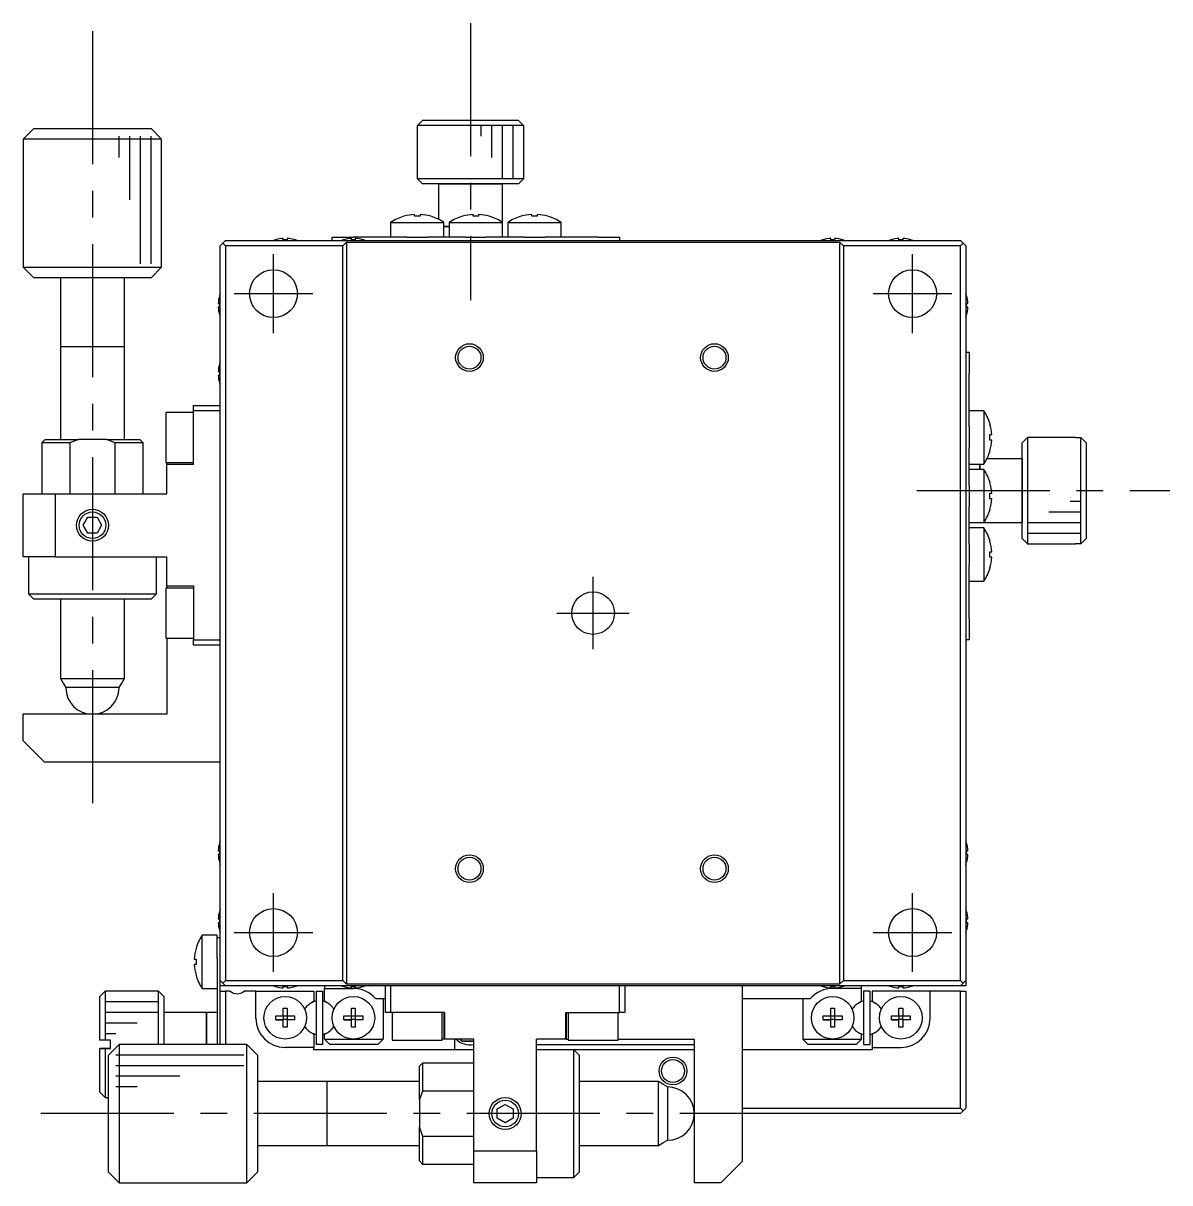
# Model space of a CAD drawing. Extents: x -340 to 384, y 57 to 645.
# Drawn here: x 276.5 to 384.2, y 322.6 to 431.5 of the extents above; entities that cross this region are included whole.
import ezdxf

# ---------------------------------------------------------------- set-up
doc = ezdxf.new("R2010")
doc.units = 0
doc.header["$LTSCALE"] = 10
doc.linetypes.add('CENTER', pattern=[2, 1.25, -0.25, 0.25, -0.25])
doc.layers.get('0').update_dxf_attribs({"linetype": 'CONTINUOUS'})
doc.layers.add('CENTER', color=1, linetype='CENTER')

msp = doc.modelspace()

# ---------------------------------------------------------------- linework, layer by layer
at = {"color": 7, "linetype": 'CONTINUOUS'}
for p, q in [((277.520526, 421.587346), (276.520526, 420.587346)), ((277.520526, 421.587346), (288.520526, 421.587346)), ((289.520526, 420.587346), (288.520526, 421.587346)), ((313.536552, 421.887346), (314.038339, 422.387346)), ((313.536552, 421.387346), (313.536552, 421.887346)), ((323.5045, 421.887346), (313.536552, 421.887346)), ((314.038339, 422.387346), (323.002713, 422.387346)), ((323.002713, 422.387346), (323.5045, 421.887346)), ((323.5045, 421.887346), (323.5045, 421.387346)), ((289.520526, 420.587346), (276.520526, 420.587346)), ((276.520526, 420.587346), (276.520526, 408.587346)), ((289.520526, 408.587346), (289.520526, 420.587346)), ((313.520526, 421.387346), (313.536552, 421.387346)), ((313.520526, 421.387346), (313.520526, 416.887346)), ((323.5045, 421.387346), (323.520526, 421.387346)), ((323.520526, 416.887346), (323.520526, 421.387346)), ((313.520526, 416.887346), (323.520526, 416.887346)), ((313.520526, 416.887346), (314.020526, 416.387346)), ((315.520526, 416.387346), (314.020526, 416.387346)), ((323.020526, 416.387346), (314.020526, 416.387346)), ((321.520526, 416.387346), (315.520526, 416.387346)), ((315.520526, 416.387346), (321.520526, 416.387346)), ((315.520526, 416.387346), (315.520526, 413.068475)), ((323.020526, 416.387346), (321.520526, 416.387346)), ((321.520526, 412.779004), (321.520526, 416.387346)), ((323.020526, 416.387346), (323.520526, 416.887346)), ((311.020526, 412.779004), (313.520526, 412.779004)), ((311.020526, 412.779004), (311.020526, 411.387346)), ((312.261936, 413.349927), (312.258593, 413.356782)), ((313.260526, 413.349927), (313.260526, 413.522299)), ((313.780526, 413.349927), (313.260526, 413.349927)), ((313.520526, 412.779004), (316.020526, 412.779004)), ((313.780526, 413.522299), (313.780526, 413.349927)), ((314.782459, 413.356782), (314.779115, 413.349927)), ((316.020526, 411.387346), (316.020526, 412.779004)), ((316.520526, 412.779004), (319.020526, 412.779004)), ((316.520526, 412.779004), (316.520526, 411.387346)), ((317.761936, 413.349927), (317.758593, 413.356782)), ((318.760526, 413.349927), (318.760526, 413.522299)), ((319.280526, 413.349927), (318.760526, 413.349927)), ((319.020526, 412.779004), (321.520526, 412.779004)), ((319.280526, 413.522299), (319.280526, 413.349927)), ((320.282459, 413.356782), (320.279115, 413.349927)), ((321.520526, 411.387346), (321.520526, 412.779004)), ((322.020526, 412.779004), (324.520526, 412.779004)), ((322.020526, 412.779004), (322.020526, 411.387346)), ((323.261936, 413.349927), (323.258593, 413.356782)), ((324.260526, 413.349927), (324.260526, 413.522299)), ((324.780526, 413.349927), (324.260526, 413.349927)), ((324.520526, 412.779004), (327.020526, 412.779004)), ((324.780526, 413.522299), (324.780526, 413.349927)), ((325.782459, 413.356782), (325.779115, 413.349927)), ((327.020526, 411.387346), (327.020526, 412.779004)), ((316.020526, 412.387346), (316.520526, 412.387346)), ((316.520526, 412.387346), (316.020526, 412.387346)), ((295.270526, 410.837346), (295.020526, 410.587346)), ((295.020526, 341.587346), (295.020526, 410.587346)), ((295.520526, 411.087346), (295.270526, 410.837346)), ((295.270526, 410.837346), (295.520526, 410.587346)), ((295.520526, 411.087346), (364.520526, 411.087346)), ((306.520526, 410.587346), (295.520526, 410.587346)), ((295.520526, 410.587346), (295.520526, 341.587346)), ((300.234164, 411.156868), (300.23191, 411.161491)), ((300.940526, 411.156868), (300.940526, 411.277205)), ((301.300526, 411.156868), (300.940526, 411.156868)), ((301.300526, 411.277205), (301.300526, 411.156868)), ((302.009142, 411.161491), (302.006887, 411.156868)), ((305.520526, 411.087346), (305.520526, 411.387346)), ((305.520526, 411.387346), (307.520526, 411.387346)), ((306.520526, 410.587346), (306.870526, 410.937346)), ((306.520526, 341.587346), (306.520526, 410.587346)), ((306.634164, 411.156868), (306.63191, 411.161491)), ((306.870526, 410.937346), (353.170526, 410.937346)), ((306.870526, 410.937346), (306.870526, 341.237346)), ((307.340526, 411.156868), (307.340526, 411.277205)), ((307.700526, 411.156868), (307.340526, 411.156868)), ((312.445526, 411.387346), (307.520526, 411.387346)), ((307.700526, 411.277205), (307.700526, 411.156868)), ((308.409142, 411.161491), (308.406887, 411.156868)), ((312.54073, 411.387346), (312.445526, 411.387346)), ((312.54073, 411.387346), (313.520526, 411.387346)), ((313.520526, 411.387346), (314.500322, 411.387346)), ((314.595526, 411.387346), (314.500322, 411.387346)), ((317.945526, 411.387346), (314.595526, 411.387346)), ((318.04073, 411.387346), (317.945526, 411.387346)), ((318.04073, 411.387346), (319.020526, 411.387346)), ((319.020526, 411.387346), (320.000322, 411.387346)), ((320.095526, 411.387346), (320.000322, 411.387346)), ((323.445526, 411.387346), (320.095526, 411.387346)), ((323.54073, 411.387346), (323.445526, 411.387346)), ((323.54073, 411.387346), (324.520526, 411.387346)), ((324.520526, 411.387346), (325.500322, 411.387346)), ((325.595526, 411.387346), (325.500322, 411.387346)), ((330.520526, 411.387346), (325.595526, 411.387346)), ((330.520526, 411.387346), (332.520526, 411.387346)), ((332.520526, 411.387346), (332.520526, 411.087346)), ((351.634164, 411.156868), (351.63191, 411.161491)), ((352.340526, 411.156868), (352.340526, 411.277205)), ((352.700526, 411.156868), (352.340526, 411.156868)), ((352.700526, 411.277205), (352.700526, 411.156868)), ((353.170526, 410.937346), (353.520526, 410.587346)), ((353.170526, 410.937346), (353.170526, 341.237346)), ((353.409142, 411.161491), (353.406887, 411.156868)), ((353.520526, 410.587346), (353.520526, 341.587346)), ((364.520526, 410.587346), (353.520526, 410.587346)), ((358.034164, 411.156868), (358.03191, 411.161491)), ((358.740526, 411.156868), (358.740526, 411.277205)), ((359.100526, 411.156868), (358.740526, 411.156868)), ((359.100526, 411.277205), (359.100526, 411.156868)), ((359.809142, 411.161491), (359.806887, 411.156868)), ((364.770526, 410.837346), (364.520526, 411.087346)), ((364.520526, 410.587346), (364.770526, 410.837346)), ((364.520526, 341.587346), (364.520526, 410.587346)), ((365.020526, 410.587346), (364.770526, 410.837346)), ((365.020526, 410.587346), (365.020526, 341.587346)), ((276.520526, 408.587346), (276.520792, 408.587346)), ((276.520526, 408.587346), (277.520526, 407.587346)), ((276.520792, 408.587346), (289.520526, 408.587346)), ((288.520526, 407.587346), (289.520526, 408.587346)), ((288.520526, 407.587346), (277.520751, 407.587346)), ((280.020526, 407.587346), (280.020526, 401.087346)), ((286.020526, 401.087346), (286.020526, 407.587346)), ((294.830667, 405.167346), (294.951004, 405.167346)), ((294.946382, 405.875962), (294.951004, 405.873708)), ((294.951004, 405.167346), (294.951004, 404.807346)), ((365.090048, 405.873708), (365.09467, 405.875962)), ((365.090048, 405.167346), (365.210385, 405.167346)), ((365.090048, 404.807346), (365.090048, 405.167346)), ((294.951004, 404.807346), (294.830667, 404.807346)), ((294.951004, 404.100985), (294.946382, 404.098731)), ((365.210385, 404.807346), (365.090048, 404.807346)), ((365.09467, 404.098731), (365.090048, 404.100985)), ((286.020531, 401.087346), (280.020521, 401.087346)), ((280.020526, 401.092346), (280.020526, 401.087346)), ((280.020526, 401.087346), (280.020526, 401.082346)), ((280.020526, 401.087346), (280.020526, 392.387366)), ((286.020526, 401.087346), (286.020526, 401.092346)), ((286.020526, 401.082346), (286.020526, 401.087346)), ((286.020526, 392.387366), (286.020526, 401.087346)), ((365.020526, 400.587346), (365.320526, 400.587346)), ((365.320526, 400.587346), (365.320526, 398.587346)), ((294.830667, 398.767346), (294.951004, 398.767346)), ((294.946382, 399.475962), (294.951004, 399.473708)), ((294.951004, 398.767346), (294.951004, 398.407346)), ((365.320526, 393.567142), (365.320526, 398.587346)), ((294.951004, 398.407346), (294.830667, 398.407346)), ((294.951004, 397.700985), (294.946382, 397.698731)), ((292.520526, 395.087346), (292.520526, 395.587346)), ((292.520526, 395.587346), (295.020526, 395.587346)), ((289.920526, 394.937346), (289.920526, 390.237346)), ((292.520526, 394.937346), (289.920526, 394.937346)), ((292.520526, 390.039819), (292.520526, 395.087346)), ((295.020526, 395.087346), (292.520526, 395.087346)), ((366.712183, 395.087346), (365.320526, 395.087346)), ((366.712183, 395.087346), (366.712183, 392.587346)), ((365.320526, 393.567142), (365.320526, 392.587346)), ((367.283107, 393.845936), (367.289962, 393.849279)), ((278.570526, 392.387346), (278.270526, 392.087346)), ((280.899205, 392.087346), (278.270526, 392.087346)), ((278.270526, 392.087346), (278.270526, 387.287346)), ((278.570526, 392.387346), (281.701435, 392.387346)), ((278.570526, 392.387346), (280.020526, 392.387346)), ((281.701435, 392.387346), (280.899205, 392.087346)), ((280.899205, 392.087346), (280.899205, 387.287346)), ((284.339616, 392.387346), (281.701435, 392.387346)), ((284.339616, 392.387346), (287.470526, 392.387346)), ((285.141846, 392.087346), (284.339616, 392.387346)), ((287.770526, 392.087346), (285.141846, 392.087346)), ((285.141846, 387.287346), (285.141846, 392.087346)), ((286.020526, 392.387346), (287.470526, 392.387346)), ((287.770526, 392.087346), (287.470526, 392.387346)), ((287.770526, 387.287346), (287.770526, 392.087346)), ((365.320526, 392.587346), (365.320526, 391.607551)), ((366.712183, 392.587346), (366.712183, 390.087346)), ((367.283107, 392.847346), (367.455478, 392.847346)), ((367.283107, 392.327346), (367.283107, 392.847346)), ((367.455478, 392.327346), (367.283107, 392.327346)), ((370.820526, 392.587346), (370.320526, 392.087346)), ((370.320526, 390.587346), (370.320526, 392.087346)), ((370.320526, 383.087346), (370.320526, 392.087346)), ((370.820526, 392.587346), (370.820526, 382.587346)), ((375.320526, 392.587346), (370.820526, 392.587346)), ((375.320526, 392.587346), (375.320526, 392.571321)), ((375.320526, 392.571321), (375.820526, 392.571321)), ((375.820526, 382.603372), (375.820526, 392.571321)), ((375.820526, 392.571321), (376.320526, 392.069533)), ((376.320526, 392.069533), (376.320526, 383.10516)), ((365.320526, 388.067142), (365.320526, 391.607551)), ((367.289962, 391.325414), (367.283107, 391.328757)), ((289.920526, 390.237346), (292.520526, 390.237346)), ((290.020526, 390.069191), (290.020526, 390.237346)), ((290.020526, 390.069191), (292.520526, 390.069191)), ((290.020526, 390.039819), (290.020526, 390.069191)), ((290.020526, 387.287346), (290.020526, 390.039819)), ((292.520526, 390.039819), (290.020526, 390.039819)), ((365.320526, 390.087346), (366.712183, 390.087346)), ((366.320526, 390.087346), (366.320526, 389.587346)), ((366.320526, 389.587346), (366.320526, 390.087346)), ((370.320526, 390.587346), (367.001655, 390.587346)), ((370.320526, 384.587346), (370.320526, 390.587346)), ((370.320526, 390.587346), (370.320526, 384.587346)), ((366.712183, 389.587346), (365.320526, 389.587346)), ((366.712183, 389.587346), (366.712183, 387.087346)), ((365.320526, 388.067142), (365.320526, 387.087346)), ((367.283107, 388.345936), (367.289962, 388.349279)), ((276.520526, 381.387346), (276.520526, 387.287346)), ((276.520526, 387.287346), (279.520526, 387.287346)), ((279.520526, 387.287346), (279.520526, 381.387346)), ((279.520526, 387.287346), (290.020526, 387.287346)), ((365.320526, 387.087346), (365.320526, 386.107551)), ((366.712183, 387.087346), (366.712183, 384.587346)), ((367.283107, 387.347346), (367.455478, 387.347346)), ((367.283107, 386.827346), (367.283107, 387.347346)), ((367.455478, 386.827346), (367.283107, 386.827346)), ((365.320526, 382.567142), (365.320526, 386.107551)), ((367.289962, 385.825414), (367.283107, 385.828757)), ((282.1545, 384.337346), (282.587513, 385.087346)), ((282.587513, 385.087346), (283.453539, 385.087346)), ((283.453539, 385.087346), (283.886551, 384.337346)), ((365.320526, 384.587346), (366.712183, 384.587346)), ((366.712183, 384.587346), (370.320526, 384.587346)), ((370.320526, 383.087346), (370.320526, 384.587346)), ((282.587513, 383.587346), (282.1545, 384.337346)), ((283.453539, 383.587346), (282.587513, 383.587346)), ((283.886551, 384.337346), (283.453539, 383.587346)), ((366.712183, 384.087346), (365.320526, 384.087346)), ((366.712183, 384.087346), (366.712183, 381.587346)), ((365.320526, 382.567142), (365.320526, 381.587346)), ((367.283107, 382.845936), (367.289962, 382.849279)), ((370.320526, 383.087346), (370.820526, 382.587346)), ((370.820526, 382.587346), (375.320526, 382.587346)), ((375.320526, 382.603372), (375.320526, 382.587346)), ((375.820526, 382.603372), (375.320526, 382.603372)), ((376.320526, 383.10516), (375.820526, 382.603372)), ((279.520526, 381.387346), (276.520526, 381.387346)), ((277.020526, 381.387346), (277.020526, 377.887346)), ((279.520526, 381.387346), (290.020526, 381.387346)), ((289.020526, 377.887346), (289.020526, 381.387346)), ((290.020526, 378.634874), (290.020526, 381.387346)), ((365.320526, 381.587346), (365.320526, 380.607551)), ((366.712183, 381.587346), (366.712183, 379.087346)), ((367.283107, 381.847346), (367.455478, 381.847346)), ((367.283107, 381.327346), (367.283107, 381.847346)), ((367.455478, 381.327346), (367.283107, 381.327346)), ((365.320526, 375.587346), (365.320526, 380.607551)), ((367.289962, 380.325414), (367.283107, 380.328757)), ((365.320526, 379.087346), (366.712183, 379.087346)), ((277.020526, 377.887346), (289.020526, 377.887346)), ((277.020526, 377.887346), (277.520526, 377.387346)), ((288.520526, 377.387346), (289.020526, 377.887346)), ((289.920526, 378.437346), (289.920526, 373.737346)), ((292.520526, 378.437346), (289.920526, 378.437346)), ((290.020526, 378.634874), (292.520526, 378.634874)), ((290.020526, 378.605502), (290.020526, 378.634874)), ((292.520526, 378.605502), (290.020526, 378.605502)), ((290.020526, 378.605502), (290.020526, 378.437346)), ((292.520526, 378.634874), (292.520526, 373.587346)), ((288.520526, 377.387346), (277.520526, 377.387346)), ((280.020526, 377.387327), (280.020526, 369.953372)), ((286.020526, 369.953372), (286.020526, 377.387327)), ((365.320526, 375.587346), (365.320526, 373.587346)), ((289.920526, 373.737346), (292.520526, 373.737346)), ((290.020526, 373.737346), (290.020526, 366.587346)), ((292.520526, 373.587346), (295.020526, 373.587346)), ((292.520526, 373.087346), (292.520526, 373.587346)), ((365.320526, 373.587346), (365.020526, 373.587346)), ((295.020526, 373.087346), (292.520526, 373.087346)), ((280.020526, 369.953372), (280.270526, 369.520359)), ((280.020649, 369.953372), (286.020526, 369.953372)), ((280.270526, 369.520359), (280.520526, 369.087346)), ((285.520526, 369.087346), (285.770526, 369.520359)), ((285.770526, 369.520359), (286.020526, 369.953372)), ((285.520526, 369.087346), (280.520628, 369.087346)), ((290.020526, 366.587346), (276.520526, 366.587346)), ((276.520526, 364.087346), (276.520526, 366.587346)), ((276.520526, 364.087346), (278.520526, 362.087346)), ((295.020526, 362.087346), (278.520526, 362.087346)), ((294.946382, 354.475962), (294.951004, 354.473708)), ((365.090048, 354.473708), (365.09467, 354.475962)), ((294.830667, 353.767346), (294.951004, 353.767346)), ((294.951004, 353.407346), (294.830667, 353.407346)), ((294.951004, 353.767346), (294.951004, 353.407346)), ((365.090048, 353.767346), (365.210385, 353.767346)), ((365.090048, 353.407346), (365.090048, 353.767346)), ((365.210385, 353.407346), (365.090048, 353.407346)), ((294.951004, 352.700985), (294.946382, 352.698731)), ((365.09467, 352.698731), (365.090048, 352.700985)), ((294.946382, 348.075962), (294.951004, 348.073708)), ((365.090048, 348.073708), (365.09467, 348.075962)), ((294.830667, 347.367346), (294.951004, 347.367346)), ((294.951004, 347.007346), (294.830667, 347.007346)), ((294.951004, 347.367346), (294.951004, 347.007346)), ((365.090048, 347.367346), (365.210385, 347.367346)), ((365.090048, 347.007346), (365.090048, 347.367346)), ((365.210385, 347.007346), (365.090048, 347.007346)), ((293.328868, 340.837346), (293.328868, 345.837346)), ((294.720526, 345.837346), (293.328868, 345.837346)), ((294.720526, 345.637346), (294.720526, 345.837346)), ((294.720526, 345.637346), (295.020526, 345.637346)), ((294.720526, 343.637346), (294.720526, 345.637346)), ((294.951004, 346.300985), (294.946382, 346.298731)), ((365.09467, 346.298731), (365.090048, 346.300985)), ((292.75109, 344.599279), (292.757945, 344.595936)), ((292.585573, 343.597346), (292.757945, 343.597346)), ((292.757945, 343.077346), (292.585573, 343.077346)), ((292.757945, 343.597346), (292.757945, 343.077346)), ((294.720526, 343.637346), (294.720526, 342.262346)), ((292.757945, 342.078757), (292.75109, 342.075414)), ((294.720526, 342.262346), (294.720526, 335.587346)), ((295.020526, 341.087346), (295.020526, 341.587346)), ((295.020526, 341.587346), (295.270526, 341.337346)), ((295.020526, 340.587346), (295.020526, 341.087346)), ((295.520526, 341.087346), (295.020526, 341.087346)), ((295.520526, 341.587346), (295.270526, 341.337346)), ((295.270526, 341.337346), (295.520526, 341.087346)), ((295.520526, 341.587346), (306.520526, 341.587346)), ((364.520526, 341.087346), (295.520526, 341.087346)), ((300.23191, 341.013202), (300.234164, 341.017825)), ((300.940526, 341.017825), (301.300526, 341.017825)), ((300.940526, 340.897488), (300.940526, 341.017825)), ((301.300526, 341.017825), (301.300526, 340.897488)), ((302.006887, 341.017825), (302.009142, 341.013202)), ((304.820526, 341.087346), (304.820526, 340.837346)), ((306.870526, 341.237346), (306.520526, 341.587346)), ((306.63191, 341.013202), (306.634164, 341.017825)), ((353.170526, 341.237346), (306.870526, 341.237346)), ((307.340526, 341.017825), (307.700526, 341.017825)), ((307.340526, 340.897488), (307.340526, 341.017825)), ((307.700526, 341.017825), (307.700526, 340.897488)), ((308.406887, 341.017825), (308.409142, 341.013202)), ((310.520526, 338.587346), (310.520526, 341.087346)), ((311.020526, 341.087346), (311.020526, 338.587346)), ((332.520526, 338.587346), (332.520526, 341.087346)), ((333.020526, 341.087346), (333.020526, 338.587346)), ((344.020526, 341.087346), (344.020526, 324.587346)), ((351.63191, 341.013202), (351.634164, 341.017825)), ((352.340526, 341.017825), (352.700526, 341.017825)), ((352.340526, 340.897488), (352.340526, 341.017825)), ((352.700526, 341.017825), (352.700526, 340.897488)), ((353.520526, 341.587346), (353.170526, 341.237346)), ((353.406887, 341.017825), (353.409142, 341.013202)), ((353.520526, 341.587346), (364.520526, 341.587346)), ((355.220526, 340.837346), (355.220526, 341.087346)), ((358.03191, 341.013202), (358.034164, 341.017825)), ((358.740526, 341.017825), (359.100526, 341.017825)), ((358.740526, 340.897488), (358.740526, 341.017825)), ((359.100526, 341.017825), (359.100526, 340.897488)), ((359.806887, 341.017825), (359.809142, 341.013202)), ((364.770526, 341.337346), (364.520526, 341.587346)), ((364.520526, 341.087346), (364.770526, 341.337346)), ((365.020526, 341.087346), (364.520526, 341.087346)), ((364.770526, 341.337346), (365.020526, 341.587346)), ((365.020526, 341.587346), (365.020526, 341.087346)), ((284.220526, 340.587346), (283.720526, 340.087346)), ((283.720526, 335.987346), (283.720526, 340.087346)), ((284.220526, 340.587346), (284.220526, 335.987346)), ((289.220526, 340.587346), (284.220526, 340.587346)), ((289.220526, 335.587346), (289.220526, 340.587346)), ((289.720526, 340.087346), (289.220526, 340.587346)), ((289.720526, 340.087346), (289.720526, 335.587346)), ((293.328868, 340.837346), (294.720526, 340.837346)), ((295.020526, 335.587346), (295.020526, 340.587346)), ((295.020526, 340.587346), (295.520526, 340.587346)), ((295.520526, 340.587346), (295.520526, 335.587346)), ((295.959088, 340.587346), (295.520526, 340.587346)), ((298.370526, 340.587346), (297.281964, 340.587346)), ((298.370526, 338.037346), (298.370526, 340.587346)), ((298.370526, 340.587346), (303.820526, 340.587346)), ((303.820526, 340.587346), (303.820526, 339.631758)), ((304.020526, 340.587346), (304.020526, 335.587346)), ((304.020526, 340.587346), (304.620526, 340.587346)), ((304.620526, 340.587346), (304.620526, 335.587346)), ((304.820526, 340.837346), (307.520526, 340.837346)), ((304.820526, 339.631758), (304.820526, 340.837346)), ((309.599588, 339.887346), (310.520526, 339.887346)), ((310.320526, 339.887346), (310.320526, 336.087346)), ((344.020526, 339.887346), (350.441464, 339.887346)), ((349.720526, 339.887346), (349.720526, 336.087346)), ((355.220526, 340.837346), (352.520526, 340.837346)), ((355.220526, 339.631758), (355.220526, 340.837346)), ((355.420526, 340.587346), (355.420526, 335.587346)), ((356.020526, 340.587346), (355.420526, 340.587346)), ((356.020526, 340.587346), (356.020526, 335.587346)), ((356.220526, 340.587346), (356.220526, 339.631758)), ((361.670526, 340.587346), (356.220526, 340.587346)), ((361.670526, 338.037346), (361.670526, 340.587346)), ((364.520526, 340.587346), (361.670526, 340.587346)), ((364.520526, 329.587346), (364.520526, 340.587346)), ((364.520526, 340.587346), (365.020526, 340.587346)), ((365.020526, 340.587346), (365.020526, 329.587346)), ((300.940526, 338.973708), (301.300526, 338.973708)), ((300.940526, 338.267346), (300.940526, 338.973708)), ((301.300526, 338.973708), (301.300526, 338.267346)), ((303.820526, 339.631758), (303.526776, 339.462162)), ((305.114276, 339.462162), (304.820526, 339.631758)), ((307.340526, 338.973708), (307.700526, 338.973708)), ((307.340526, 338.267346), (307.340526, 338.973708)), ((307.700526, 338.973708), (307.700526, 338.267346)), ((352.340526, 338.973708), (352.700526, 338.973708)), ((352.340526, 338.267346), (352.340526, 338.973708)), ((352.700526, 338.973708), (352.700526, 338.267346)), ((354.926776, 339.462162), (355.220526, 339.631758)), ((356.220526, 339.631758), (356.514276, 339.462162)), ((358.740526, 338.973708), (359.100526, 338.973708)), ((358.740526, 338.267346), (358.740526, 338.973708)), ((359.100526, 338.973708), (359.100526, 338.267346)), ((293.720526, 338.587346), (289.720526, 338.587346)), ((293.720526, 335.587346), (293.720526, 338.587346)), ((293.720526, 338.587346), (293.720526, 335.587346)), ((294.720526, 338.587346), (293.720526, 338.587346)), ((300.234164, 338.267346), (300.940526, 338.267346)), ((300.234164, 337.907346), (300.234164, 338.267346)), ((300.940526, 337.907346), (300.234164, 337.907346)), ((300.234164, 337.907346), (300.940526, 337.907346)), ((300.950898, 338.256974), (300.940526, 338.267346)), ((300.950898, 337.917719), (300.940526, 337.907346)), ((300.940526, 337.200985), (300.940526, 337.907346)), ((300.950898, 338.256974), (301.290154, 338.256974)), ((300.950898, 337.917719), (300.950898, 338.256974)), ((301.290154, 337.917719), (300.950898, 337.917719)), ((301.290154, 338.256974), (301.300526, 338.267346)), ((301.290154, 338.256974), (301.290154, 337.917719)), ((301.290154, 337.917719), (301.300526, 337.907346)), ((301.300526, 338.267346), (302.006887, 338.267346)), ((301.300526, 337.907346), (301.300526, 337.200985)), ((302.006887, 337.907346), (301.300526, 337.907346)), ((302.006887, 337.907346), (301.300526, 337.907346)), ((302.006887, 338.267346), (302.006887, 337.907346)), ((306.634164, 338.267346), (307.340526, 338.267346)), ((306.634164, 337.907346), (306.634164, 338.267346)), ((307.340526, 337.907346), (306.634164, 337.907346)), ((306.634164, 337.907346), (307.340526, 337.907346)), ((307.350898, 338.256974), (307.340526, 338.267346)), ((307.350898, 337.917719), (307.340526, 337.907346)), ((307.340526, 337.200985), (307.340526, 337.907346)), ((307.350898, 338.256974), (307.690154, 338.256974)), ((307.350898, 337.917719), (307.350898, 338.256974)), ((307.690154, 337.917719), (307.350898, 337.917719)), ((307.690154, 338.256974), (307.700526, 338.267346)), ((307.690154, 338.256974), (307.690154, 337.917719)), ((307.690154, 337.917719), (307.700526, 337.907346)), ((307.700526, 338.267346), (308.406887, 338.267346)), ((307.700526, 337.907346), (307.700526, 337.200985)), ((308.406887, 337.907346), (307.700526, 337.907346)), ((308.406887, 337.907346), (307.700526, 337.907346)), ((308.406887, 338.267346), (308.406887, 337.907346)), ((311.020526, 338.587346), (310.520526, 338.587346)), ((316.068054, 338.587346), (311.020526, 338.587346)), ((311.170526, 338.587346), (311.170526, 335.987346)), ((315.870526, 335.987346), (315.870526, 338.587346)), ((316.038681, 336.087346), (316.038681, 338.587346)), ((316.068054, 338.587346), (316.068054, 336.087346)), ((327.472998, 338.587346), (332.520526, 338.587346)), ((327.472998, 336.087346), (327.472998, 338.587346)), ((327.50237, 338.587346), (327.50237, 336.087346)), ((327.670526, 338.587346), (327.670526, 335.987346)), ((332.370526, 335.987346), (332.370526, 338.587346)), ((333.020526, 338.587346), (332.520526, 338.587346)), ((351.634164, 338.267346), (352.340526, 338.267346)), ((351.634164, 337.907346), (351.634164, 338.267346)), ((352.340526, 337.907346), (351.634164, 337.907346)), ((351.634164, 337.907346), (352.340526, 337.907346)), ((352.350898, 338.256974), (352.340526, 338.267346)), ((352.350898, 337.917719), (352.340526, 337.907346)), ((352.340526, 337.200985), (352.340526, 337.907346)), ((352.350898, 338.256974), (352.690154, 338.256974)), ((352.350898, 337.917719), (352.350898, 338.256974)), ((352.690154, 337.917719), (352.350898, 337.917719)), ((352.690154, 338.256974), (352.700526, 338.267346)), ((352.690154, 338.256974), (352.690154, 337.917719)), ((352.690154, 337.917719), (352.700526, 337.907346)), ((352.700526, 338.267346), (353.406887, 338.267346)), ((352.700526, 337.907346), (352.700526, 337.200985)), ((353.406887, 337.907346), (352.700526, 337.907346)), ((353.406887, 337.907346), (352.700526, 337.907346)), ((353.406887, 338.267346), (353.406887, 337.907346)), ((358.034164, 338.267346), (358.740526, 338.267346)), ((358.034164, 337.907346), (358.034164, 338.267346)), ((358.740526, 337.907346), (358.034164, 337.907346)), ((358.034164, 337.907346), (358.740526, 337.907346)), ((358.750898, 338.256974), (358.740526, 338.267346)), ((358.750898, 337.917719), (358.740526, 337.907346)), ((358.740526, 337.200985), (358.740526, 337.907346)), ((358.750898, 338.256974), (359.090154, 338.256974)), ((358.750898, 337.917719), (358.750898, 338.256974)), ((359.090154, 337.917719), (358.750898, 337.917719)), ((359.090154, 338.256974), (359.100526, 338.267346)), ((359.090154, 338.256974), (359.090154, 337.917719)), ((359.090154, 337.917719), (359.100526, 337.907346)), ((359.100526, 338.267346), (359.806887, 338.267346)), ((359.100526, 337.907346), (359.100526, 337.200985)), ((359.806887, 337.907346), (359.100526, 337.907346)), ((359.806887, 337.907346), (359.100526, 337.907346)), ((359.806887, 338.267346), (359.806887, 337.907346)), ((301.300526, 337.200985), (300.940526, 337.200985)), ((303.526776, 336.712531), (303.820526, 336.542935)), ((303.820526, 336.542935), (303.820526, 335.287346)), ((304.820526, 336.542935), (305.114276, 336.712531)), ((304.820526, 336.087346), (304.820526, 336.542935)), ((307.700526, 337.200985), (307.340526, 337.200985)), ((352.700526, 337.200985), (352.340526, 337.200985)), ((355.220526, 336.542935), (354.926776, 336.712531)), ((355.220526, 336.087346), (355.220526, 336.542935)), ((356.514276, 336.712531), (356.220526, 336.542935)), ((356.220526, 336.542935), (356.220526, 335.287346)), ((359.100526, 337.200985), (358.740526, 337.200985)), ((284.220526, 335.987346), (283.720526, 335.987346)), ((284.720526, 335.987346), (284.220526, 335.987346)), ((285.520526, 335.587346), (284.520526, 334.587346)), ((284.720526, 335.187346), (284.720526, 335.987346)), ((285.520526, 335.587346), (285.520526, 322.587346)), ((297.520526, 335.587346), (285.520526, 335.587346)), ((297.520526, 322.587613), (297.520526, 335.587346)), ((298.520526, 334.587346), (297.520526, 335.587346)), ((304.620526, 335.587346), (304.020526, 335.587346)), ((304.820526, 336.087346), (307.520526, 336.087346)), ((305.320526, 335.587346), (304.820526, 336.087346)), ((309.820526, 335.587346), (305.320526, 335.587346)), ((307.520526, 336.087346), (310.320526, 336.087346)), ((310.320526, 336.087346), (309.820526, 335.587346)), ((311.170526, 335.987346), (315.870526, 335.987346)), ((316.038681, 336.087346), (315.870526, 336.087346)), ((316.068054, 336.087346), (316.038681, 336.087346)), ((318.820526, 336.087346), (316.068054, 336.087346)), ((317.020526, 336.087346), (317.020526, 335.087346)), ((317.704011, 335.887346), (317.490843, 336.085755)), ((318.820526, 335.887346), (317.704011, 335.887346)), ((317.704011, 335.887346), (318.820526, 335.887346)), ((318.820526, 325.587346), (318.820526, 336.087346)), ((327.472998, 336.087346), (324.720526, 336.087346)), ((324.720526, 325.587346), (324.720526, 336.087346)), ((324.720526, 335.587346), (339.520526, 335.587346)), ((327.50237, 336.087346), (327.472998, 336.087346)), ((327.50237, 336.087346), (327.670526, 336.087346)), ((327.670526, 335.987346), (332.370526, 335.987346)), ((332.370526, 336.087346), (339.520526, 336.087346)), ((339.520526, 336.087346), (339.520526, 322.587346)), ((349.720526, 336.087346), (352.520526, 336.087346)), ((350.220526, 335.587346), (349.720526, 336.087346)), ((354.720526, 335.587346), (350.220526, 335.587346)), ((352.520526, 336.087346), (355.220526, 336.087346)), ((355.220526, 336.087346), (354.720526, 335.587346)), ((355.420526, 335.587346), (356.020526, 335.587346)), ((284.220526, 335.187346), (283.720526, 335.187346)), ((283.720526, 335.187346), (284.220526, 335.187346)), ((283.720526, 331.087346), (283.720526, 335.187346)), ((284.720526, 335.187346), (284.220526, 335.187346)), ((284.220526, 335.187346), (284.220526, 330.587346)), ((284.220526, 335.187346), (284.720526, 335.187346)), ((284.520526, 323.587346), (284.520526, 334.587346)), ((298.520526, 334.587346), (298.520526, 323.587572)), ((303.820526, 335.287346), (301.120526, 335.287346)), ((303.820526, 335.087346), (303.820526, 335.287346)), ((318.820526, 335.087346), (303.820526, 335.087346)), ((328.220526, 335.087346), (324.720526, 335.087346)), ((339.520526, 335.087346), (328.220526, 335.087346)), ((328.220526, 323.087346), (328.220526, 335.087346)), ((328.720526, 334.587346), (328.220526, 335.087346)), ((328.720526, 334.587346), (328.720526, 323.587346)), ((356.220526, 335.087346), (344.020526, 335.087346)), ((356.220526, 335.287346), (356.220526, 335.087346)), ((356.220526, 335.287346), (358.920526, 335.287346)), ((314.020526, 333.837346), (313.720526, 333.537346)), ((313.720526, 330.406437), (313.720526, 333.537346)), ((313.720526, 332.087346), (313.720526, 333.537346)), ((314.020526, 333.837346), (314.020526, 331.208667)), ((318.820526, 333.837346), (314.020526, 333.837346)), ((283.720526, 331.087346), (284.220526, 330.587346)), ((305.020526, 332.087346), (298.520526, 332.087346)), ((305.020526, 332.087346), (305.015526, 332.087346)), ((305.020526, 332.087351), (305.020526, 326.087341)), ((305.025526, 332.087346), (305.020526, 332.087346)), ((313.720506, 332.087346), (305.020526, 332.087346)), ((314.020526, 331.208667), (313.720526, 330.406437)), ((318.820526, 331.208667), (314.020526, 331.208667)), ((336.1545, 332.087346), (328.720545, 332.087346)), ((336.1545, 326.08747), (336.1545, 332.087346)), ((336.587513, 331.837346), (336.1545, 332.087346)), ((337.020526, 331.587346), (336.587513, 331.837346)), ((337.020526, 331.587346), (337.020526, 326.587449)), ((284.220526, 330.587346), (284.520526, 330.587346)), ((313.720526, 330.406437), (313.720526, 327.768256)), ((321.020526, 329.520359), (321.770526, 329.953372)), ((321.020526, 328.654334), (321.020526, 329.520359)), ((321.770526, 329.953372), (322.520526, 329.520359)), ((322.520526, 329.520359), (322.520526, 328.654334)), ((339.470016, 329.587346), (339.520526, 329.587346)), ((344.020526, 329.587346), (364.520526, 329.587346)), ((364.520526, 329.087346), (344.020526, 329.087346)), ((364.770526, 329.337346), (364.520526, 329.587346)), ((364.770526, 329.337346), (364.520526, 329.087346)), ((365.020526, 329.587346), (364.770526, 329.337346)), ((321.770526, 328.221321), (321.020526, 328.654334)), ((322.520526, 328.654334), (321.770526, 328.221321)), ((313.720526, 324.637346), (313.720526, 327.768256)), ((313.720526, 327.768256), (314.020526, 326.966026)), ((314.020526, 326.966026), (314.020526, 324.337346)), ((314.020526, 326.966026), (318.820526, 326.966026)), ((298.520526, 326.087346), (305.020526, 326.087346)), ((305.015526, 326.087346), (305.020526, 326.087346)), ((305.020526, 326.087346), (305.025526, 326.087346)), ((305.020526, 326.087346), (313.720506, 326.087346)), ((313.720526, 324.637346), (313.720526, 326.087346)), ((328.720545, 326.087346), (336.1545, 326.087346)), ((336.1545, 326.087346), (336.587513, 326.337346)), ((336.587513, 326.337346), (337.020526, 326.587346)), ((313.720526, 324.637346), (314.020526, 324.337346)), ((318.820526, 325.587346), (324.720526, 325.587346)), ((318.820526, 322.587346), (318.820526, 325.587346)), ((324.720526, 325.587346), (324.720526, 322.587346)), ((342.020526, 322.587346), (344.020526, 324.587346)), ((284.520526, 323.587346), (285.520526, 322.587346)), ((297.520526, 322.587346), (298.520526, 323.587346)), ((314.020526, 324.337346), (318.820526, 324.337346)), ((328.220526, 323.087346), (328.720526, 323.587346)), ((285.520526, 322.587346), (297.520526, 322.587346)), ((297.520526, 322.587346), (297.520526, 322.587613)), ((324.720526, 322.587346), (318.820526, 322.587346)), ((324.720526, 323.087346), (328.220526, 323.087346)), ((342.020526, 322.587346), (339.520526, 322.587346))]:
    msp.add_line(p, q, dxfattribs=at)
at = {"color": 3, "linetype": 'CONTINUOUS'}
for p, q in [((319.520526, 420.887346), (319.520526, 421.887346)), ((320.520526, 418.887346), (320.520526, 421.887346)), ((321.520526, 416.887346), (321.520526, 421.887346)), ((322.520526, 416.887346), (322.520526, 421.887346)), ((285.520526, 418.887346), (285.520526, 420.887346)), ((286.520526, 414.887346), (286.520526, 420.887346)), ((287.520526, 408.887346), (287.520526, 420.887346)), ((287.520526, 408.887346), (287.520526, 420.887346)), ((288.520526, 408.887346), (288.520526, 420.887346)), ((322.520526, 416.887346), (322.520526, 421.387346)), ((372.820526, 385.587346), (375.820526, 385.587346)), ((374.820526, 386.587346), (375.820526, 386.587346)), ((370.820526, 384.587346), (375.820526, 384.587346)), ((370.820526, 383.587346), (375.820526, 383.587346)), ((289.220526, 339.587346), (284.220526, 339.587346)), ((289.220526, 338.587346), (284.220526, 338.587346)), ((287.220526, 337.587346), (284.220526, 337.587346)), ((285.220526, 336.587346), (284.220526, 336.587346)), ((297.220526, 334.587346), (285.220526, 334.587346)), ((297.220526, 333.587346), (285.220526, 333.587346)), ((291.220526, 332.587346), (285.220526, 332.587346)), ((287.220526, 331.587346), (285.220526, 331.587346))]:
    msp.add_line(p, q, dxfattribs=at)
at = {"color": 7, "linetype": 'CONTINUOUS'}
for centre, radius in [((300.020526, 406.087346), 2.25), ((360.020526, 406.087346), 2.25), ((318.420526, 400.087346), 1.075), ((341.420526, 400.087346), 1.075), ((283.020526, 384.337346), 1.25), ((330.020526, 376.087346), 2), ((318.420526, 352.087346), 1.075), ((341.420526, 352.087346), 1.075), ((300.020526, 346.087346), 2.25), ((360.020526, 346.087346), 2.25), ((301.120526, 338.087346), 2), ((307.520526, 338.087346), 2), ((352.520526, 338.087346), 2), ((358.920526, 338.087346), 2), ((337.520526, 333.087346), 1.075), ((321.770526, 329.087346), 1.25)]:
    msp.add_circle(centre, radius, dxfattribs=at)
at = {"color": 3, "linetype": 'CONTINUOUS'}
for centre, radius in [((318.420526, 400.087346), 1.3), ((341.420526, 400.087346), 1.3), ((283.020526, 384.337346), 1.5), ((318.420526, 352.087346), 1.3), ((341.420526, 352.087346), 1.3), ((337.520526, 333.087346), 1.3), ((321.770526, 329.087346), 1.5)]:
    msp.add_circle(centre, radius, dxfattribs=at)
at = {"color": 7, "linetype": 'CONTINUOUS'}
for centre, radius, start, end in [((313.520526, 409.037346), 4.5, 106.285843, 123.748989), ((313.520526, 409.037346), 4.492483, 93.317816, 106.26943), ((313.520526, 409.037346), 4.492483, 73.73057, 86.682184), ((313.520526, 409.037346), 4.5, 56.251011, 73.714157), ((319.020526, 409.037346), 4.5, 106.285843, 123.748989), ((319.020526, 409.037346), 4.492483, 93.317816, 106.26943), ((319.020526, 409.037346), 4.492483, 73.73057, 86.682184), ((319.020526, 409.037346), 4.5, 56.251011, 73.714157), ((324.520526, 409.037346), 4.5, 106.285843, 123.748989), ((324.520526, 409.037346), 4.492483, 93.317816, 106.26943), ((324.520526, 409.037346), 4.492483, 73.73057, 86.682184), ((324.520526, 409.037346), 4.5, 56.251011, 73.714157), ((301.120526, 408.087346), 3.2, 106.122533, 110.364135), ((301.120526, 408.087346), 3.194933, 93.229709, 106.106712), ((301.120526, 408.087346), 3.194933, 73.893288, 86.770291), ((301.120526, 408.087346), 3.2, 69.635865, 73.877467), ((307.520526, 408.087346), 3.2, 106.122533, 110.364135), ((307.520526, 408.087346), 3.194933, 93.229709, 106.106712), ((307.520526, 408.087346), 3.194933, 73.893288, 86.770291), ((307.520526, 408.087346), 3.2, 69.635865, 73.877467), ((352.520526, 408.087346), 3.2, 106.122533, 110.364135), ((352.520526, 408.087346), 3.194933, 93.229709, 106.106712), ((352.520526, 408.087346), 3.194933, 73.893288, 86.770291), ((352.520526, 408.087346), 3.2, 69.635865, 73.877467), ((358.920526, 408.087346), 3.2, 106.122533, 110.364135), ((358.920526, 408.087346), 3.194933, 93.229709, 106.106712), ((358.920526, 408.087346), 3.194933, 73.893288, 86.770291), ((358.920526, 408.087346), 3.2, 69.635865, 73.877467), ((298.020526, 404.987346), 3.194933, 163.893288, 176.770291), ((298.020526, 404.987346), 3.2, 159.635866, 163.877467), ((362.020526, 404.987346), 3.2, 16.122533, 20.364136), ((362.020526, 404.987346), 3.194933, 3.229709, 16.106712), ((298.020526, 404.987346), 3.194933, 183.229709, 196.106712), ((298.020526, 404.987346), 3.2, 196.122533, 200.364134), ((362.020526, 404.987346), 3.2, 339.635864, 343.877467), ((362.020526, 404.987346), 3.194933, 343.893288, 356.770291), ((298.020526, 398.587346), 3.2, 159.635866, 163.877467), ((298.020526, 398.587346), 3.194933, 163.893288, 176.770291), ((298.020526, 398.587346), 3.194933, 183.229709, 196.106712), ((298.020526, 398.587346), 3.2, 196.122533, 200.364134), ((362.970526, 392.587346), 4.5, 16.285843, 33.748989), ((362.970526, 392.587346), 4.492483, 3.317816, 16.26943), ((362.970526, 392.587346), 4.492483, 343.73057, 356.682184), ((362.970526, 392.587346), 4.5, 326.251011, 343.714157), ((362.970526, 387.087346), 4.5, 16.285843, 33.748989), ((362.970526, 387.087346), 4.492483, 3.317816, 16.26943), ((362.970526, 387.087346), 4.492483, 343.73057, 356.682184), ((362.970526, 387.087346), 4.5, 326.251011, 343.714157), ((362.970526, 381.587346), 4.5, 16.285843, 33.748989), ((362.970526, 381.587346), 4.492483, 3.317816, 16.26943), ((362.970526, 381.587346), 4.492483, 343.73057, 356.682184), ((362.970526, 381.587346), 4.5, 326.251011, 343.714157), ((283.020526, 369.087346), 2.5, 180, 270), ((283.020526, 369.087346), 2.5, 270, 0), ((298.020526, 353.587346), 3.194933, 163.893288, 176.770291), ((298.020526, 353.587346), 3.2, 159.635865, 163.877467), ((362.020526, 353.587346), 3.2, 16.122533, 20.364135), ((362.020526, 353.587346), 3.194933, 3.229709, 16.106712), ((298.020526, 353.587346), 3.194933, 183.229709, 196.106712), ((362.020526, 353.587346), 3.194933, 343.893288, 356.770291), ((298.020526, 353.587346), 3.2, 196.122533, 200.364135), ((362.020526, 353.587346), 3.2, 339.635865, 343.877467), ((298.020526, 347.187346), 3.194933, 163.893288, 176.770291), ((298.020526, 347.187346), 3.2, 159.635865, 163.877467), ((362.020526, 347.187346), 3.2, 16.122533, 20.364134), ((362.020526, 347.187346), 3.194933, 3.229709, 16.106712), ((298.020526, 347.187346), 3.194933, 183.229709, 196.106712), ((362.020526, 347.187346), 3.194933, 343.893288, 356.770291), ((297.070526, 343.337346), 4.5, 146.251011, 163.714157), ((298.020526, 347.187346), 3.2, 196.122533, 200.364135), ((362.020526, 347.187346), 3.2, 339.635866, 343.877467), ((297.070526, 343.337346), 4.492483, 163.73057, 176.682184), ((297.070526, 343.337346), 4.492483, 183.317816, 196.26943), ((297.070526, 343.337346), 4.5, 196.285843, 213.748989), ((301.120526, 344.087346), 3.2, 249.635865, 253.877467), ((301.120526, 344.087346), 3.194933, 253.893288, 266.770291), ((301.120526, 344.087346), 3.194933, 273.229709, 286.106712), ((301.120526, 344.087346), 3.2, 286.122533, 290.364135), ((307.520526, 344.087346), 3.2, 249.635865, 253.877467), ((307.520526, 344.087346), 3.194933, 253.893288, 266.770291), ((307.520526, 344.087346), 3.194933, 273.229709, 286.106712), ((307.520526, 344.087346), 3.2, 286.122533, 290.364135), ((352.520526, 344.087346), 3.2, 249.635865, 253.877467), ((352.520526, 344.087346), 3.194933, 253.893288, 266.770291), ((352.520526, 344.087346), 3.194933, 273.229709, 286.106712), ((352.520526, 344.087346), 3.2, 286.122533, 290.364135), ((358.920526, 344.087346), 3.2, 249.635865, 253.877467), ((358.920526, 344.087346), 3.194933, 253.893288, 266.770291), ((358.920526, 344.087346), 3.194933, 273.229709, 286.106712), ((358.920526, 344.087346), 3.2, 286.122533, 290.364135), ((296.620526, 341.337346), 1, 228.590378, 311.409622), ((307.520526, 338.087346), 2.75, 40.885193, 90), ((352.520526, 338.087346), 2.75, 90, 139.114807), ((304.435336, 337.972346), 1.75, 134.995594, 148.113496), ((304.320527, 338.087346), 1.5875, 135.000026, 149.566818), ((304.320526, 338.087346), 1.5875, 120, 135), ((304.320527, 338.087346), 1.5875, 100.89309, 120), ((304.320527, 338.087346), 1.5875, 60.000031, 79.106984), ((304.320526, 338.087346), 1.5875, 45, 60), ((304.205716, 337.972346), 1.75, 31.886504, 45.004406), ((304.320527, 338.087346), 1.5875, 30.433263, 45.000026), ((355.835336, 337.972346), 1.75, 134.995594, 148.113496), ((355.720525, 338.087346), 1.5875, 134.999974, 149.566737), ((355.720526, 338.087346), 1.5875, 120, 135), ((355.720525, 338.087346), 1.5875, 100.893016, 120), ((355.720525, 338.087346), 1.5875, 59.999969, 79.10691), ((355.720526, 338.087346), 1.5875, 45.094892, 60), ((355.605716, 337.972346), 1.75, 31.886504, 45.090487), ((355.720525, 338.087346), 1.5875, 30.433182, 45.047696), ((301.120526, 338.037346), 2.75, 180, 270), ((358.920526, 338.037346), 2.75, 270, 0), ((304.435336, 338.202346), 1.75, 211.886504, 225.004406), ((304.320527, 338.087346), 1.5875, 210.433182, 224.999974), ((304.320526, 338.087346), 1.5875, 225, 240), ((304.320527, 338.087346), 1.5875, 240, 259.10691), ((304.320527, 338.087346), 1.5875, 280.893016, 300), ((304.320526, 338.087346), 1.5875, 300, 315), ((304.205716, 338.202346), 1.75, 314.995594, 328.113496), ((304.320527, 338.087346), 1.5875, 314.999974, 329.566737), ((355.835336, 338.202346), 1.75, 211.886504, 225.004406), ((355.720525, 338.087346), 1.5875, 210.433263, 225.000026), ((355.720526, 338.087346), 1.5875, 225, 240), ((355.720525, 338.087346), 1.5875, 240.000031, 259.106984), ((355.720525, 338.087346), 1.5875, 280.89309, 300), ((355.720526, 338.087346), 1.5875, 300, 315), ((355.720525, 338.087346), 1.5875, 315.000026, 329.566818), ((355.605716, 338.202346), 1.75, 314.995594, 328.113496), ((318.510659, 337.480025), 1.943221, 225.799571, 279.172777), ((337.020526, 329.087346), 2.5, 0, 90), ((337.020526, 329.087346), 2.5, 270, 0)]:
    msp.add_arc(centre, radius, start, end, dxfattribs=at)
at = {"layer": 'CENTER', "color": 1, "linetype": 'CENTER'}
for p, q in [((318.520526, 431.487346), (318.520526, 405.487346)), ((283.020526, 430.737346), (283.020526, 357.987346)), ((300.020526, 402.387346), (300.020526, 409.787346)), ((360.020526, 402.387346), (360.020526, 409.787346)), ((296.320526, 406.087346), (303.720526, 406.087346)), ((356.320526, 406.087346), (363.720526, 406.087346)), ((360.420526, 387.587346), (384.170526, 387.587347)), ((330.020526, 372.687346), (330.020526, 379.487346)), ((326.620526, 376.087346), (333.420526, 376.087346)), ((300.020526, 342.387346), (300.020526, 349.787346)), ((360.020526, 342.387346), (360.020526, 349.787346)), ((296.320526, 346.087346), (303.720526, 346.087346)), ((356.320526, 346.087346), (363.720526, 346.087346)), ((350.670526, 329.087346), (276.670526, 329.087346))]:
    msp.add_line(p, q, dxfattribs=at)

doc.saveas('drawing.dxf')
